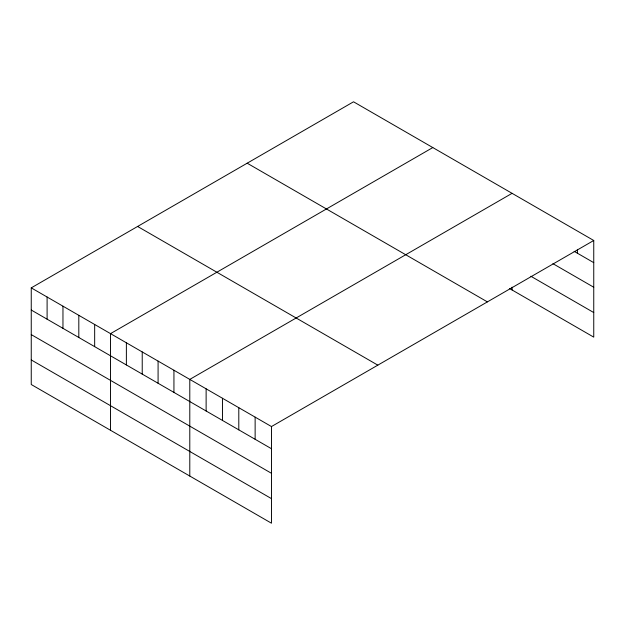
<?xml version="1.0" encoding="UTF-8"?>
<svg xmlns="http://www.w3.org/2000/svg" width="625" height="625" viewBox="0 0 625 625"><rect width="100%" height="100%" fill="white"/><g stroke="black" fill="none" stroke-linecap="round" stroke-linejoin="round"><path stroke-width="0.94" d="M593.75 240.484L271.469 426.555L271.469 523.203L31.25 384.516L31.25 287.867L353.531 101.797L593.75 240.484L593.75 337.133L509.57 288.531M432.805 147.562L110.523 333.633L110.523 430.281M512.078 193.328L189.789 379.398L189.789 476.047M574.148 251.336L593.75 262.656M552.914 263.656L593.75 287.234M530.859 276.25L593.75 312.555M247.18 163.203L487.398 301.891M137.602 226.461L377.82 365.148M31.25 287.867L271.469 426.555M31.25 310.031L271.469 448.719M31.25 334.609L271.469 473.297M31.25 359.938L271.469 498.625M577.414 249.367L577.414 253.219M512.078 287.141L512.078 289.977M255.133 417.125L255.133 439.289M238.797 407.695L238.797 429.859M222.461 398.258L222.461 420.43M206.125 388.828L206.125 411M173.938 370.25L173.938 392.414M158.086 361.094L158.086 383.258M142.227 351.938L142.227 374.109M126.375 342.789L126.375 364.953M94.664 324.477L94.664 346.648M78.812 315.328L78.812 337.492M62.961 306.172L62.961 328.344M47.102 297.023L47.102 319.188"/></g></svg>
